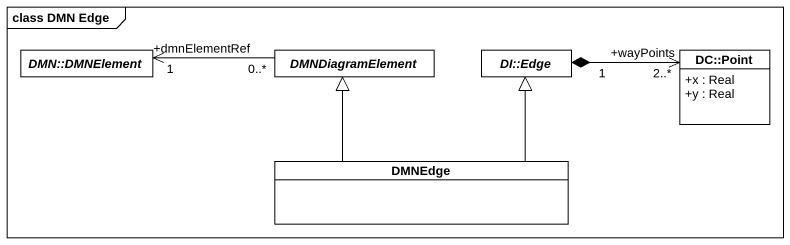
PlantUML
@startuml
mainframe class DMN Edge
hide circle
hide empty members
skinparam classAttributeIconSize 0
abstract class "DMN::DMNElement" as DMN_DMNElement
abstract class DMNDiagramElement
abstract class "DI::Edge" as DI_Edge
class "DC::Point" as DC_Point {
  +x : Real
  +y : Real
}
class DMNEdge
DMNDiagramElement "0..*" -left-> "+dmnElementRef\n1" DMN_DMNElement
DI_Edge "1" *-right-> "+wayPoints\n2..*" DC_Point
DMNEdge -up-|> DMNDiagramElement
DMNEdge -up-|> DI_Edge
@enduml
